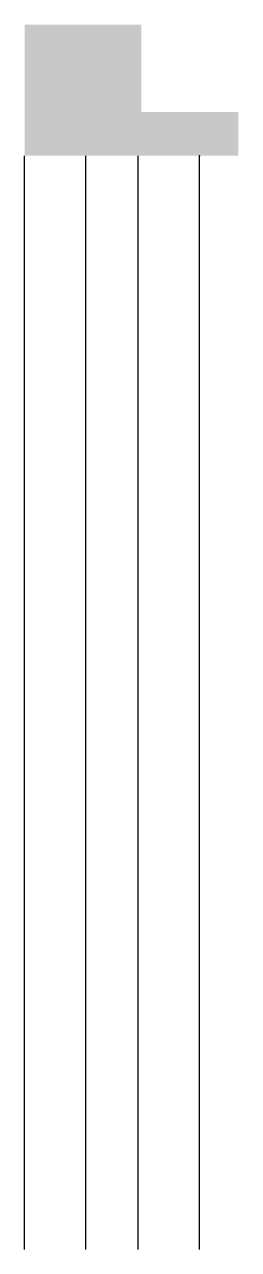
# Model space of a CAD drawing. Extents: x 0 to 293, y 0 to 1680.
import ezdxf

# ---------------------------------------------------------------- set-up
doc = ezdxf.new("R2010")
doc.units = 0
doc.header["$LTSCALE"] = 1000
doc.header["$MEASUREMENT"] = 0

# ---------------------------------------------------------------- blocks, each defined once
blk = doc.blocks.new('挑沿过梁门窗')
for p, q in [((0, 0), (0, 1500)), ((84, 0), (84, 1500)), ((156, 0), (156, 1500)), ((240, 0), (240, 1500))]:
    blk.add_line(p, q)
blk.add_point((240, 1500))
for points in [[(0, 1500), (0, 1680), (160, 1500), (160, 1680)], [(160, 1500), (160, 1560), (293.3, 1500), (293.3, 1560)]]:
    blk.add_solid(points)

msp = doc.modelspace()

# ---------------------------------------------------------------- block references
msp.add_blockref('挑沿过梁门窗', (0, 0))

doc.saveas('drawing.dxf')
